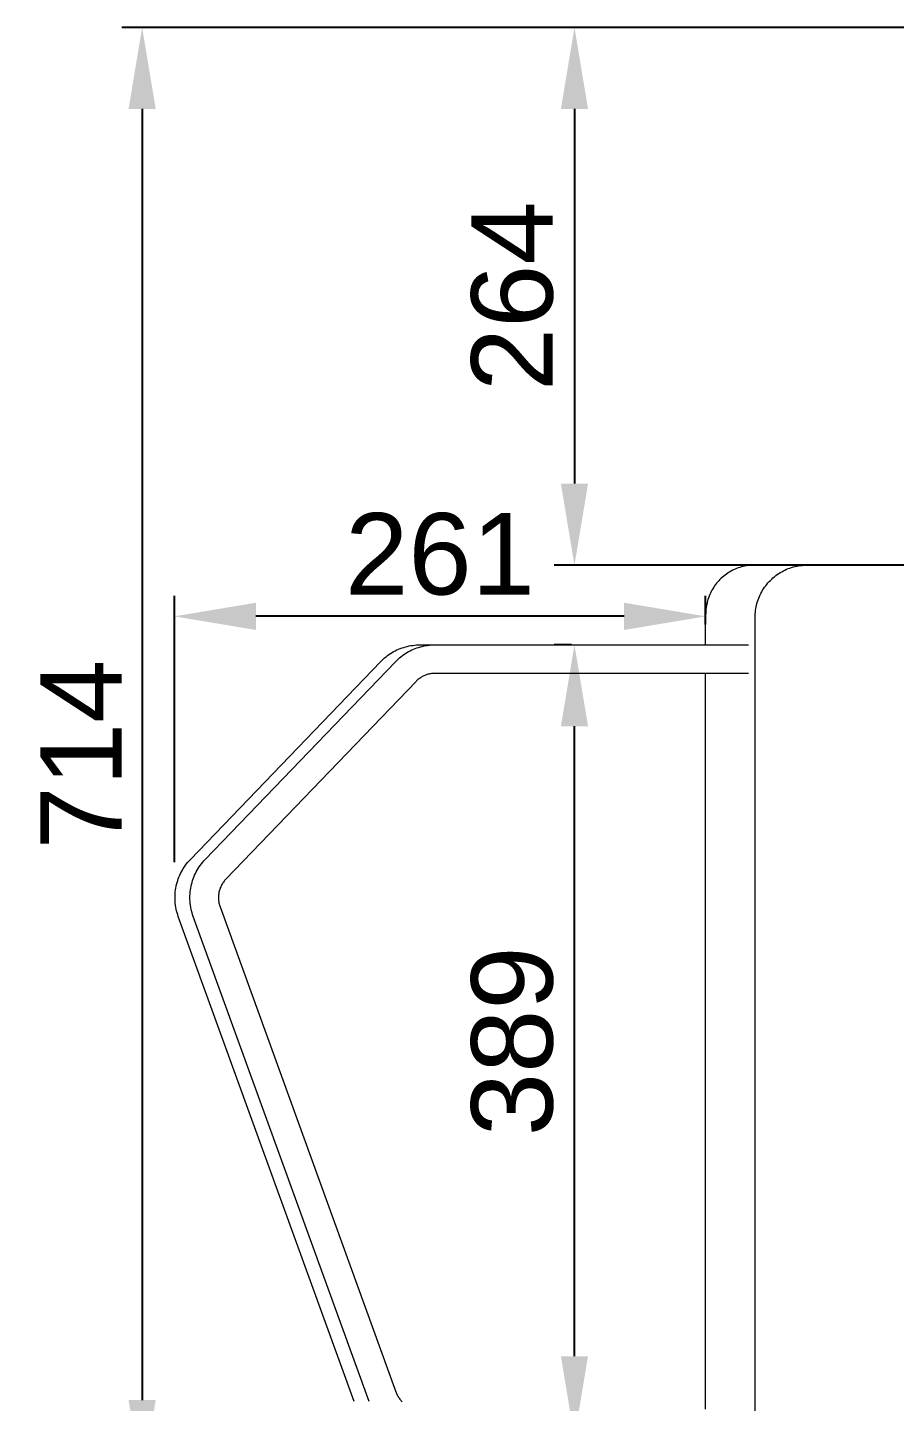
# Model space of a CAD drawing. Header units: millimetres. Extents: x -219 to 4970, y -9 to 3393.
# Drawn here: x -219 to 207, y 2719 to 3393 of the extents above; entities that cross this region are included whole.
import ezdxf

# ---------------------------------------------------------------- set-up
doc = ezdxf.new("R2010")
doc.units = ezdxf.units.MM
doc.layers.add('ZANO_R', color=7, linetype='Continuous', lineweight=0)
doc.layers.add('ZANO_W', color=1, linetype='Continuous', lineweight=0)
doc.styles.add('Arial', font='arial.ttf')
doc.styles.get("Standard").update_dxf_attribs({"font": 'ARIALUNI.TTF'})
doc.dimstyles.new('pl i ang', dxfattribs={"dimtxt": 50, "dimasz": 50, "dimexe": 1.25, "dimexo": 0.625, "dimgap": 10, "dimtad": 1, "dimtoh": 1, "dimtxsty": 'Standard', "dimcen": 2.5, "dimclrd": 1, "dimclre": 1, "dimclrt": 1, "dimadec": 0, "dimazin": 0, "dimtfac": 1, "dimtmove": 0, "dimatfit": 3, "dimfxl": 1, "dimarcsym": 1})

# ---------------------------------------------------------------- blocks, each defined once
blk = doc.blocks.new('*D459')
at = {"layer": 'ZANO_W', "color": 1, "lineweight": -2}
for p, q in [((48.19, 3090.2), (39.72, 3090.2)), ((49.72, 2740.87), (49.72, 3050.2)), ((44.66, 2700.87), (39.72, 2700.87))]:
    blk.add_line(p, q, dxfattribs=at)
at = {"layer": 'ZANO_W', "color": 1}
for points in [[(56.39, 3050.2), (43.06, 3050.2), (49.72, 3090.2)], [(43.06, 2740.87), (56.39, 2740.87), (49.72, 2700.87)]]:
    blk.add_solid(points, dxfattribs=at)
at = {"layer": 'ZANO_W', "color": 1, "insert": (19.29, 2895.53), "char_height": 40, "attachment_point": 5, "rotation": 90, "style": 'Arial'}
blk.add_mtext('389', dxfattribs=at)
blk = doc.blocks.new('*D460')
at = {"layer": 'ZANO_W', "color": 1, "lineweight": -2}
for p, q in [((-146.75, 2983.51), (-146.75, 3114.21)), ((114.11, 3100.2), (114.11, 3114.21)), ((74.11, 3104.21), (-106.75, 3104.21))]:
    blk.add_line(p, q, dxfattribs=at)
at = {"layer": 'ZANO_W', "color": 1}
for points in [[(-106.75, 3110.88), (-106.75, 3097.54), (-146.75, 3104.21)], [(74.11, 3097.54), (74.11, 3110.88), (114.11, 3104.21)]]:
    blk.add_solid(points, dxfattribs=at)
at = {"layer": 'ZANO_W', "color": 1, "insert": (-16.32, 3134.63), "char_height": 40, "attachment_point": 5, "style": 'Arial'}
blk.add_mtext('261', dxfattribs=at)
blk = doc.blocks.new('*D462')
at = {"layer": 'ZANO_W', "color": 1, "lineweight": -2}
for p, q in [((248.84, 3393.34), (-172.62, 3393.34)), ((-162.62, 3353.34), (-162.62, 2719.36)), ((104.11, 2679.36), (-172.62, 2679.36))]:
    blk.add_line(p, q, dxfattribs=at)
at = {"layer": 'ZANO_W', "color": 1}
for points in [[(-155.95, 3353.34), (-169.28, 3353.34), (-162.62, 3393.34)], [(-169.28, 2719.36), (-155.95, 2719.36), (-162.62, 2679.36)]]:
    blk.add_solid(points, dxfattribs=at)
at = {"layer": 'ZANO_W', "color": 1, "insert": (-192.7, 3036.35), "char_height": 40, "attachment_point": 5, "rotation": 90, "style": 'Arial'}
blk.add_mtext('714', dxfattribs=at)
blk = doc.blocks.new('*D463')
at = {"layer": 'ZANO_W', "color": 1, "lineweight": -2}
for p, q in [((256.97, 3393.36), (39.72, 3393.36)), ((49.72, 3353.36), (49.72, 3169.36)), ((233.66, 3129.36), (39.72, 3129.36))]:
    blk.add_line(p, q, dxfattribs=at)
at = {"layer": 'ZANO_W', "color": 1}
for points in [[(56.39, 3353.36), (43.06, 3353.36), (49.72, 3393.36)], [(43.06, 3169.36), (56.39, 3169.36), (49.72, 3129.36)]]:
    blk.add_solid(points, dxfattribs=at)
at = {"layer": 'ZANO_W', "color": 1, "insert": (19.3, 3261.36), "char_height": 40, "attachment_point": 5, "rotation": 90, "style": 'Arial'}
blk.add_mtext('264', dxfattribs=at)
blk = doc.blocks.new('*D480')
at = {"layer": 'ZANO_W', "color": 1, "lineweight": -2}
blk.add_arc((3941.48, 2679.36), 150.81, 99.55169, 164.75824, dxfattribs=at)
at = {"layer": 'ZANO_W', "color": 1}
for points in [[(3916.67, 2821.42), (3916.23, 2834.75), (3956.43, 2829.43)], [(3789.36, 2719.89), (3802.58, 2718.13), (3790.67, 2679.36)]]:
    blk.add_solid(points, dxfattribs=at)
at = {"layer": 'ZANO_W', "color": 1, "insert": (3819.67, 2813.91), "char_height": 40, "attachment_point": 5, "rotation": 42.15496, "style": 'Arial'}
blk.add_mtext('96%%d', dxfattribs=at)

msp = doc.modelspace()

# ---------------------------------------------------------------- linework, layer by layer
at = {"layer": 'ZANO_R'}
for p, q in [((123.67, 3124.47), (123.02, 3123.96)), ((124.33, 3124.95), (123.67, 3124.47)), ((125.01, 3125.42), (124.33, 3124.95)), ((125.71, 3125.86), (125.01, 3125.42)), ((126.42, 3126.27), (125.71, 3125.86)), ((127.14, 3126.67), (126.42, 3126.27)), ((127.87, 3127.03), (127.14, 3126.67)), ((128.62, 3127.37), (127.87, 3127.03)), ((129.38, 3127.69), (128.62, 3127.37)), ((130.15, 3127.98), (129.38, 3127.69)), ((130.93, 3128.24), (130.15, 3127.98)), ((131.72, 3128.48), (130.93, 3128.24)), ((132.51, 3128.68), (131.72, 3128.48)), ((133.32, 3128.87), (132.51, 3128.68)), ((134.12, 3129.02), (133.32, 3128.87)), ((134.94, 3129.15), (134.12, 3129.02)), ((134.94, 3129.15), (138.16, 3129.36)), ((138.16, 3129.36), (164.23, 3129.36)), ((147.92, 3123.65), (148.61, 3124.19)), ((148.61, 3124.19), (149.32, 3124.71)), ((149.32, 3124.71), (150.05, 3125.21)), ((150.05, 3125.21), (150.8, 3125.68)), ((150.8, 3125.68), (151.56, 3126.12)), ((151.56, 3126.12), (152.34, 3126.54)), ((152.34, 3126.54), (153.13, 3126.92)), ((153.13, 3126.92), (153.93, 3127.29)), ((153.93, 3127.29), (154.75, 3127.62)), ((154.75, 3127.62), (155.58, 3127.93)), ((155.58, 3127.93), (156.41, 3128.2)), ((156.41, 3128.2), (157.26, 3128.45)), ((157.26, 3128.45), (158.12, 3128.67)), ((158.12, 3128.67), (158.98, 3128.86)), ((158.98, 3128.86), (159.84, 3129.02)), ((159.84, 3129.02), (160.72, 3129.15)), ((160.72, 3129.15), (161.59, 3129.25)), ((161.59, 3129.25), (162.47, 3129.32)), ((162.47, 3129.32), (163.35, 3129.36)), ((163.35, 3129.36), (164.23, 3129.36)), ((166.45, 3129.36), (164.23, 3129.36)), ((166.45, 3129.36), (251.38, 3129.36)), ((117.66, 3117.78), (117.25, 3117.07)), ((118.1, 3118.47), (117.66, 3117.78)), ((118.56, 3119.15), (118.1, 3118.47)), ((119.04, 3119.82), (118.56, 3119.15)), ((119.55, 3120.47), (119.04, 3119.82)), ((120.08, 3121.1), (119.55, 3120.47)), ((120.63, 3121.71), (120.08, 3121.1)), ((121.2, 3122.3), (120.63, 3121.71)), ((121.79, 3122.87), (121.2, 3122.3)), ((122.4, 3123.43), (121.79, 3122.87)), ((123.02, 3123.96), (122.4, 3123.43)), ((142.15, 3117.03), (142.62, 3117.78)), ((142.62, 3117.78), (143.12, 3118.51)), ((143.12, 3118.51), (143.64, 3119.22)), ((143.64, 3119.22), (144.18, 3119.91)), ((144.18, 3119.91), (144.75, 3120.59)), ((144.75, 3120.59), (145.34, 3121.24)), ((145.34, 3121.24), (145.95, 3121.88)), ((145.95, 3121.88), (146.59, 3122.49)), ((146.59, 3122.49), (147.24, 3123.08)), ((147.24, 3123.08), (147.92, 3123.65)), ((114.87, 3110.96), (114.69, 3110.15)), ((115.07, 3111.75), (114.87, 3110.96)), ((115.3, 3112.54), (115.07, 3111.75)), ((115.56, 3113.32), (115.3, 3112.54)), ((115.85, 3114.09), (115.56, 3113.32)), ((116.16, 3114.85), (115.85, 3114.09)), ((116.5, 3115.6), (116.16, 3114.85)), ((116.86, 3116.34), (116.5, 3115.6)), ((117.25, 3117.07), (116.86, 3116.34)), ((139.16, 3109.72), (139.37, 3110.57)), ((139.37, 3110.57), (139.62, 3111.42)), ((139.62, 3111.42), (139.9, 3112.26)), ((139.9, 3112.26), (140.21, 3113.08)), ((140.21, 3113.08), (140.54, 3113.9)), ((140.54, 3113.9), (140.9, 3114.7)), ((140.9, 3114.7), (141.29, 3115.49)), ((141.29, 3115.49), (141.71, 3116.27)), ((141.71, 3116.27), (142.15, 3117.03)), ((114.11, 3090.2), (114.11, 3105.36)), ((114.2, 3105.36), (114.11, 3105.36)), ((114.22, 3106.15), (114.2, 3105.36)), ((114.26, 3106.93), (114.22, 3106.15)), ((114.32, 3107.72), (114.26, 3106.93)), ((114.42, 3108.53), (114.32, 3107.72)), ((114.54, 3109.35), (114.42, 3108.53)), ((114.69, 3110.15), (114.54, 3109.35)), ((138.51, 3105.36), (138.58, 3106.24)), ((138.51, 2679.36), (138.51, 3105.36)), ((138.58, 3106.24), (138.68, 3107.12)), ((138.68, 3107.12), (138.81, 3107.99)), ((138.81, 3107.99), (138.97, 3108.86)), ((138.97, 3108.86), (139.16, 3109.72)), ((-44.21, 3083.2), (-43.53, 3083.8)), ((-43.53, 3083.8), (-42.83, 3084.37)), ((-42.83, 3084.37), (-42.12, 3084.92)), ((-42.12, 3084.92), (-41.39, 3085.44)), ((-41.39, 3085.44), (-40.63, 3085.94)), ((-40.63, 3085.94), (-39.87, 3086.42)), ((-39.87, 3086.42), (-39.09, 3086.86)), ((-39.09, 3086.86), (-38.29, 3087.29)), ((-38.29, 3087.29), (-37.48, 3087.68)), ((-37.48, 3087.68), (-36.65, 3088.05)), ((-36.89, 3083.2), (-36.21, 3083.8)), ((-36.65, 3088.05), (-35.82, 3088.39)), ((-36.21, 3083.8), (-35.51, 3084.37)), ((-35.82, 3088.39), (-34.97, 3088.7)), ((-35.51, 3084.37), (-34.8, 3084.92)), ((-34.97, 3088.7), (-34.12, 3088.98)), ((-34.8, 3084.92), (-34.06, 3085.44)), ((-34.12, 3088.98), (-33.25, 3089.23)), ((-34.06, 3085.44), (-33.31, 3085.94)), ((-33.31, 3085.94), (-32.55, 3086.42)), ((-33.25, 3089.23), (-32.38, 3089.46)), ((-32.55, 3086.42), (-31.76, 3086.86)), ((-32.38, 3089.46), (-31.5, 3089.65)), ((-31.76, 3086.86), (-30.97, 3087.29)), ((-31.5, 3089.65), (-30.61, 3089.82)), ((-30.97, 3087.29), (-30.16, 3087.68)), ((-30.61, 3089.82), (-29.72, 3089.96)), ((-30.16, 3087.68), (-29.33, 3088.05)), ((-29.72, 3089.96), (-28.82, 3090.06)), ((-29.33, 3088.05), (-28.5, 3088.39)), ((-28.82, 3090.06), (-27.93, 3090.14)), ((-28.5, 3088.39), (-27.65, 3088.7)), ((-27.93, 3090.14), (-27.03, 3090.18)), ((-27.65, 3088.7), (-26.8, 3088.98)), ((-27.03, 3090.18), (-26.12, 3090.2)), ((-26.8, 3088.98), (-25.93, 3089.23)), ((-26.12, 3090.2), (-19.13, 3090.2)), ((-25.93, 3089.23), (-25.06, 3089.46)), ((-25.06, 3089.46), (-24.18, 3089.65)), ((-24.18, 3089.65), (-23.29, 3089.82)), ((-23.29, 3089.82), (-22.4, 3089.96)), ((-22.4, 3089.96), (-21.5, 3090.06)), ((-21.5, 3090.06), (-20.6, 3090.14)), ((-20.6, 3090.14), (-19.7, 3090.18)), ((-19.7, 3090.18), (-18.8, 3090.2)), ((-18.8, 3090.2), (135.16, 3090.2)), ((-138.93, 2984.82), (-45.5, 3081.94)), ((-131.61, 2984.82), (-38.18, 3081.94)), ((-45.5, 3081.94), (-44.87, 3082.58)), ((-44.87, 3082.58), (-44.21, 3083.2)), ((-38.18, 3081.94), (-37.54, 3082.58)), ((-37.54, 3082.58), (-36.89, 3083.2)), ((-28.09, 3072.24), (-121.52, 2975.12)), ((-27.79, 3072.54), (-28.09, 3072.24)), ((-27.47, 3072.84), (-27.79, 3072.54)), ((-27.15, 3073.13), (-27.47, 3072.84)), ((-26.81, 3073.4), (-27.15, 3073.13)), ((-26.47, 3073.66), (-26.81, 3073.4)), ((-26.12, 3073.92), (-26.47, 3073.66)), ((-25.76, 3074.16), (-26.12, 3073.92)), ((-25.39, 3074.38), (-25.76, 3074.16)), ((-25.02, 3074.6), (-25.39, 3074.38)), ((-24.63, 3074.8), (-25.02, 3074.6)), ((-24.25, 3074.99), (-24.63, 3074.8)), ((-23.85, 3075.17), (-24.25, 3074.99)), ((-23.45, 3075.33), (-23.85, 3075.17)), ((-23.04, 3075.48), (-23.45, 3075.33)), ((-22.63, 3075.61), (-23.04, 3075.48)), ((-22.22, 3075.73), (-22.63, 3075.61)), ((-21.8, 3075.84), (-22.22, 3075.73)), ((-21.38, 3075.94), (-21.8, 3075.84)), ((-20.95, 3076.02), (-21.38, 3075.94)), ((-20.53, 3076.08), (-20.95, 3076.02)), ((-20.1, 3076.13), (-20.53, 3076.08)), ((-19.67, 3076.17), (-20.1, 3076.13)), ((-19.24, 3076.19), (-19.67, 3076.17)), ((-18.8, 3076.2), (-19.24, 3076.19)), ((135.16, 3076.2), (-18.8, 3076.2)), ((114.11, 2714.87), (114.11, 3076.2)), ((-141.35, 2981.94), (-140.78, 2982.69)), ((-140.78, 2982.69), (-140.19, 2983.42)), ((-140.19, 2983.42), (-139.57, 2984.13)), ((-139.57, 2984.13), (-138.93, 2984.82)), ((-134.02, 2981.94), (-133.46, 2982.69)), ((-133.46, 2982.69), (-132.87, 2983.42)), ((-132.87, 2983.42), (-132.25, 2984.13)), ((-132.25, 2984.13), (-131.61, 2984.82)), ((-144.86, 2975.3), (-144.52, 2976.18)), ((-144.52, 2976.18), (-144.16, 2977.05)), ((-144.16, 2977.05), (-143.76, 2977.9)), ((-143.76, 2977.9), (-143.33, 2978.74)), ((-143.33, 2978.74), (-142.88, 2979.57)), ((-142.88, 2979.57), (-142.4, 2980.37)), ((-142.4, 2980.37), (-141.88, 2981.16)), ((-141.88, 2981.16), (-141.35, 2981.94)), ((-137.54, 2975.3), (-137.2, 2976.18)), ((-137.2, 2976.18), (-136.84, 2977.05)), ((-136.84, 2977.05), (-136.44, 2977.9)), ((-136.44, 2977.9), (-136.01, 2978.74)), ((-136.01, 2978.74), (-135.56, 2979.57)), ((-135.56, 2979.57), (-135.07, 2980.37)), ((-135.07, 2980.37), (-134.56, 2981.16)), ((-134.56, 2981.16), (-134.02, 2981.94)), ((-146.42, 2967.96), (-146.33, 2968.9)), ((-146.33, 2968.9), (-146.22, 2969.83)), ((-146.22, 2969.83), (-146.07, 2970.76)), ((-146.07, 2970.76), (-145.89, 2971.68)), ((-145.89, 2971.68), (-145.68, 2972.6)), ((-145.68, 2972.6), (-145.44, 2973.51)), ((-145.44, 2973.51), (-145.17, 2974.41)), ((-145.17, 2974.41), (-144.86, 2975.3)), ((-139.09, 2967.96), (-139.01, 2968.9)), ((-139.01, 2968.9), (-138.9, 2969.83)), ((-138.9, 2969.83), (-138.75, 2970.76)), ((-138.75, 2970.76), (-138.57, 2971.68)), ((-138.57, 2971.68), (-138.36, 2972.6)), ((-138.36, 2972.6), (-138.12, 2973.51)), ((-138.12, 2973.51), (-137.84, 2974.41)), ((-137.84, 2974.41), (-137.54, 2975.3)), ((-124.78, 2969.22), (-124.88, 2968.78)), ((-124.66, 2969.66), (-124.78, 2969.22)), ((-124.53, 2970.09), (-124.66, 2969.66)), ((-124.38, 2970.52), (-124.53, 2970.09)), ((-124.22, 2970.95), (-124.38, 2970.52)), ((-124.04, 2971.37), (-124.22, 2970.95)), ((-123.85, 2971.78), (-124.04, 2971.37)), ((-123.64, 2972.18), (-123.85, 2971.78)), ((-123.42, 2972.58), (-123.64, 2972.18)), ((-123.19, 2972.97), (-123.42, 2972.58)), ((-122.95, 2973.35), (-123.19, 2972.97)), ((-122.69, 2973.72), (-122.95, 2973.35)), ((-122.41, 2974.09), (-122.69, 2973.72)), ((-122.13, 2974.44), (-122.41, 2974.09)), ((-121.83, 2974.78), (-122.13, 2974.44)), ((-121.52, 2975.12), (-121.83, 2974.78)), ((-146.48, 2966.08), (-146.46, 2967.02)), ((-146.46, 2965.14), (-146.48, 2966.08)), ((-146.46, 2967.02), (-146.42, 2967.96)), ((-146.42, 2964.2), (-146.46, 2965.14)), ((-146.33, 2963.26), (-146.42, 2964.2)), ((-146.22, 2962.32), (-146.33, 2963.26)), ((-146.07, 2961.39), (-146.22, 2962.32)), ((-139.16, 2966.08), (-139.14, 2967.02)), ((-139.14, 2965.14), (-139.16, 2966.08)), ((-139.14, 2967.02), (-139.09, 2967.96)), ((-139.09, 2964.2), (-139.14, 2965.14)), ((-139.01, 2963.26), (-139.09, 2964.2)), ((-138.9, 2962.32), (-139.01, 2963.26)), ((-138.75, 2961.39), (-138.9, 2962.32)), ((-125.15, 2966.53), (-125.16, 2966.07)), ((-125.16, 2966.07), (-125.15, 2965.62)), ((-125.13, 2966.98), (-125.15, 2966.53)), ((-125.15, 2965.62), (-125.13, 2965.17)), ((-125.09, 2967.43), (-125.13, 2966.98)), ((-125.13, 2965.17), (-125.09, 2964.71)), ((-125.03, 2967.88), (-125.09, 2967.43)), ((-125.09, 2964.71), (-125.03, 2964.26)), ((-124.96, 2968.33), (-125.03, 2967.88)), ((-125.03, 2964.26), (-124.96, 2963.81)), ((-124.88, 2968.78), (-124.96, 2968.33)), ((-124.96, 2963.81), (-124.88, 2963.37)), ((-124.88, 2963.37), (-124.77, 2962.93)), ((-124.77, 2962.93), (-124.66, 2962.49)), ((-124.66, 2962.49), (-124.52, 2962.05)), ((-124.52, 2962.05), (-124.38, 2961.62)), ((-145.89, 2960.47), (-146.07, 2961.39)), ((-145.68, 2959.55), (-145.89, 2960.47)), ((-145.44, 2958.64), (-145.68, 2959.55)), ((-145.17, 2957.74), (-145.44, 2958.64)), ((-144.86, 2956.85), (-145.17, 2957.74)), ((-58.49, 2718.64), (-144.86, 2956.85)), ((-138.57, 2960.47), (-138.75, 2961.39)), ((-138.36, 2959.55), (-138.57, 2960.47)), ((-138.12, 2958.64), (-138.36, 2959.55)), ((-137.84, 2957.74), (-138.12, 2958.64)), ((-137.54, 2956.85), (-137.84, 2957.74)), ((-51.17, 2718.64), (-137.54, 2956.85)), ((-124.38, 2961.62), (-38.01, 2723.41)), ((-38.01, 2723.41), (-37.85, 2722.99)), ((-37.85, 2722.99), (-37.67, 2722.57)), ((-37.67, 2722.57), (-37.48, 2722.17)), ((-37.48, 2722.17), (-37.28, 2721.76)), ((-37.28, 2721.76), (-37.06, 2721.37)), ((-37.06, 2721.37), (-36.83, 2720.98)), ((-36.83, 2720.98), (-36.59, 2720.6)), ((-36.59, 2720.6), (-36.33, 2720.23)), ((-36.33, 2720.23), (-36.06, 2719.87)), ((-36.06, 2719.87), (-35.78, 2719.52)), ((-35.78, 2719.52), (-35.48, 2719.18)), ((-35.48, 2719.18), (-35.18, 2718.84)), ((-35.18, 2718.84), (-34.86, 2718.52))]:
    msp.add_line(p, q, dxfattribs=at)

# ---------------------------------------------------------------- dimensions: what is measured, and where the dimension line sits
at = {"layer": 'ZANO_W'}
for base, p1, p2, picture, middle in [((-162.62, 2679.36), (258.84, 3393.34), (114.11, 2679.36), '*D462', (-192.7, 3036.35)), ((49.72, 3129.36), (266.97, 3393.36), (243.66, 3129.36), '*D463', (19.3, 3261.36)), ((49.72, 3090.2), (54.66, 2700.87), (58.19, 3090.2), '*D459', (19.29, 2895.53))]:
    dim = msp.add_linear_dim(base=base, p1=p1, p2=p2, angle=90, dimstyle='pl i ang', override={"dimtxt": 40, "dimasz": 40, "dimexe": 10, "dimexo": 10, "dimtoh": 0, "dimdec": 0, "dimtxsty": 'Arial', "dimtdec": 0, "dimtmove": 1}, dxfattribs=at)
    dim.commit()
    dim.dimension.update_dxf_attribs({"geometry": picture, "text_midpoint": middle})
dim = msp.add_linear_dim(base=(-146.75, 3104.21), p1=(114.11, 3090.2), p2=(-146.75, 2973.51), dimstyle='pl i ang', override={"dimtxt": 40, "dimasz": 40, "dimexe": 10, "dimexo": 10, "dimtoh": 0, "dimdec": 0, "dimtxsty": 'Arial', "dimtdec": 0, "dimtmove": 1}, dxfattribs=at)
dim.commit()
dim.dimension.update_dxf_attribs({"geometry": '*D460', "text_midpoint": (-16.32, 3134.63)})
dim = msp.add_angular_dim_2l(base=(3874.88, 2814.67), line1=((-70.18, 2679.36), (4806.12, 2679.36)), line2=((3941.54, 2680.02), (3985.36, 3119.78)), dimstyle='pl i ang', override={"dimtxt": 40, "dimasz": 40, "dimexe": 10, "dimexo": 10, "dimtoh": 0, "dimdec": 0, "dimtxsty": 'Arial', "dimtdec": 0, "dimtmove": 1}, dxfattribs=at)
dim.commit()
dim.dimension.update_dxf_attribs({"geometry": '*D480', "text_midpoint": (3819.67, 2813.91)})

doc.saveas('drawing.dxf')
